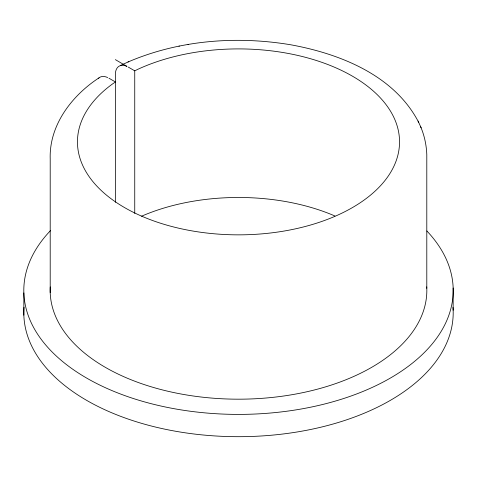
<?xml version="1.0" encoding="UTF-8"?>
<svg xmlns="http://www.w3.org/2000/svg" width="477" height="477" viewBox="0 0 477 477"><rect width="100%" height="100%" fill="white"/><g stroke="black" fill="none" stroke-linecap="round" stroke-linejoin="round"><path stroke-width="0.72" d="M99.001 77.864C71.89 95.561 49.089 125.141 50.204 158.883L50.204 292.604M128.253 67.078L134.741 70.823L138.258 69.111A161.041 92.973 0 0 1 395.499 121.182A161.041 92.973 0 0 1 202.892 232.549A161.041 92.973 0 0 1 112.316 84.107L115.434 81.966L108.971 78.216M128.027 61.992C178.941 40.11 236.425 35.686 290.797 44.79L291.214 44.868C340.387 53.925 394.455 75.444 418.663 122.333M120.538 65.45L128.826 61.622M178.953 46.15L179.418 46.066M188.016 44.486L188.415 44.415M115.368 59.637L126.989 66.416A18.209 10.512 60 0 0 115.362 74.49L115.434 202.314M420.559 126.524C424.387 135.373 426.426 144.954 426.796 154.584L426.796 288.299M418.085 121.057L421.143 127.818M453.15 288.001L453.15 310.283M134.741 70.823L134.741 213.452M23.85 292.902L23.85 315.19M452.995 307.403A214.692 123.948 0 0 1 238.375 436.688A214.692 123.948 0 0 1 24.017 307.26M426.855 230.963A214.692 123.948 0 0 1 238.148 414.4A214.692 123.948 0 0 1 50.484 230.612M141.562 216.206A161.041 92.973 0 0 1 334.914 215.98M426.73 286.874A188.337 108.732 0 0 1 238.53 399.183A188.337 108.732 0 0 1 50.264 286.91M98.244 78.592A18.233 10.5 60.1 0 1 107.713 77.578"/></g></svg>
